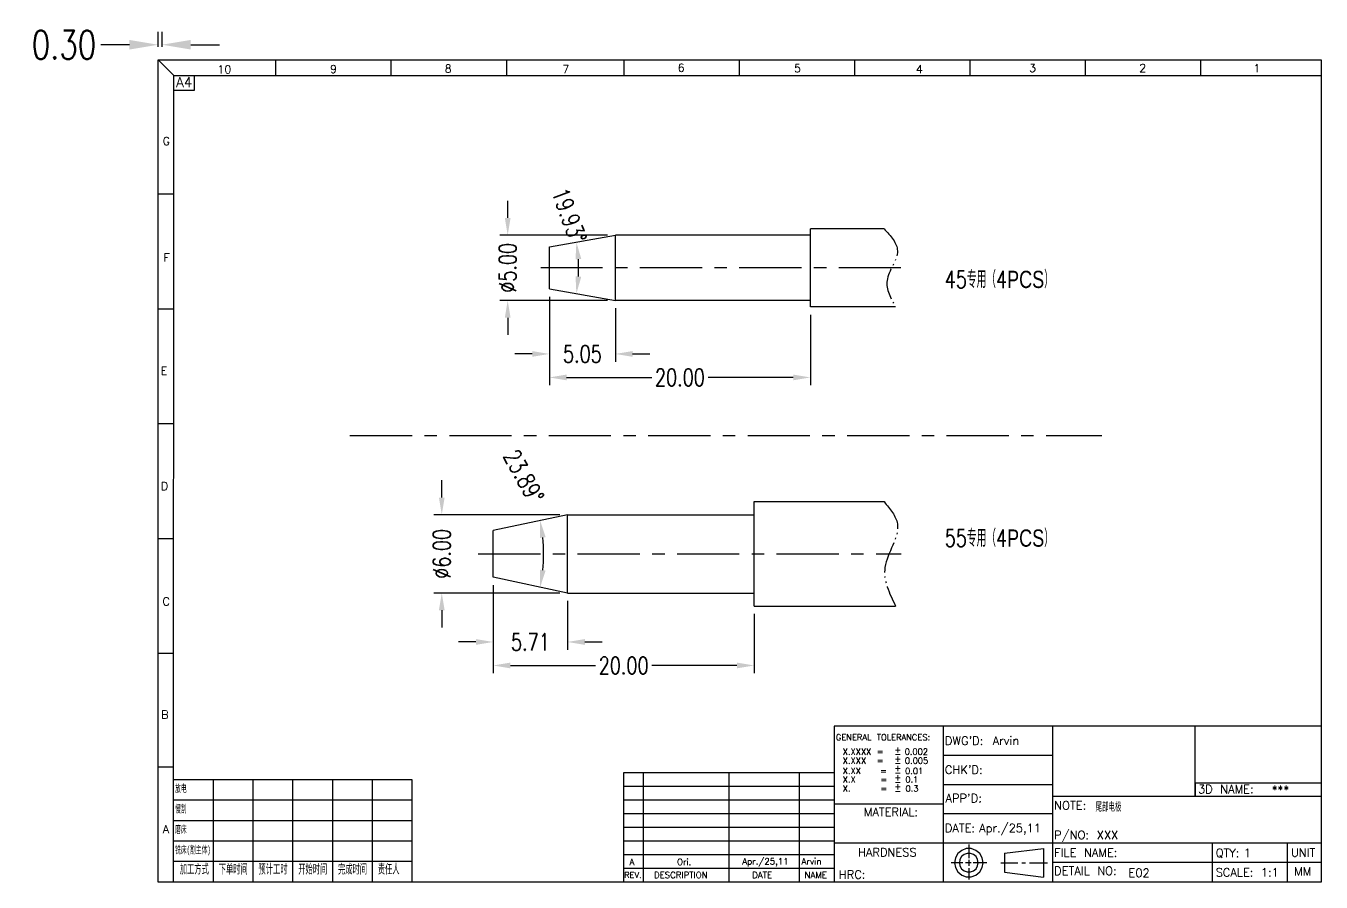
# Model space of a CAD drawing. Header units: millimetres. Extents: x -268 to 53, y -576 to 41.
# Drawn here: x -46.2 to 53, y -175.3 to -109.6 of the extents above; entities that cross this region are included whole.
import ezdxf

# ---------------------------------------------------------------- set-up
doc = ezdxf.new("R2010")
doc.units = ezdxf.units.MM
doc.header["$LTSCALE"] = 0.5
doc.linetypes.add('ACAD_ISO05W100', pattern=[33, 24, -3, 0, -3, 0, -3])
doc.linetypes.add('CENTER', pattern=[50.8, 31.75, -6.35, 6.35, -6.35])
doc.layers.add('a06', color=120, linetype='Continuous')
doc.layers.add('s15', color=183, linetype='Continuous')
doc.styles.add('dim', font='romans.shx', dxfattribs={"width": 0.75, "bigfont": 'gbcbig.shx'})
doc.styles.get("Standard").update_dxf_attribs({"font": 'txt.shx'})
doc.styles.add('txt', font='MingLiU.ttf', dxfattribs={"width": 0.55})
doc.dimstyles.new('1', dxfattribs={"dimtxt": 2.2, "dimasz": 2.2, "dimexe": 1, "dimexo": 1, "dimgap": 0.3, "dimtad": 0, "dimzin": 3, "dimdsep": 46, "dimtxsty": 'dim', "dimcen": 2, "dimclrd": 3, "dimclre": 3, "dimclrt": 7, "dimazin": 2, "dimtfac": 1, "dimtofl": 0, "dimtmove": 0, "dimatfit": 3, "dimfxl": 0, "dimtolj": 1, "dimtzin": 3, "dimarcsym": 0})

# ---------------------------------------------------------------- blocks, each defined once
blk = doc.blocks.new('*D111')
at = {"color": 3, "lineweight": -2}
for p, q in [((9449.869, -670.844), (9449.869, -669.676)), ((9450.169, -670.844), (9450.169, -669.676)), ((9447.669, -670.676), (9445.469, -670.676)), ((9452.369, -670.676), (9454.569, -670.676))]:
    blk.add_line(p, q, dxfattribs=at)
at = {"color": 3}
for points in [[(9447.669, -670.309), (9447.669, -671.042), (9449.869, -670.676)], [(9452.369, -670.309), (9452.369, -671.042), (9450.169, -670.676)]]:
    blk.add_solid(points, dxfattribs=at)
at = {"layer": 'Defpoints', "color": 0}
for p in [(9449.869, -670.676), (9449.869, -671.844), (9450.169, -671.844)]:
    blk.add_point(p, dxfattribs=at)
at = {"color": 7, "insert": (9442.655, -670.676), "char_height": 2.2, "attachment_point": 5, "style": 'dim'}
blk.add_mtext('\\A1;0.30', dxfattribs=at)
blk = doc.blocks.new('*D112')
at = {"layer": 'a06', "color": 3, "lineweight": -2}
for p, q in [((9476.65, -683.953), (9476.65, -682.633)), ((9484.3, -685.273), (9476.05, -685.273)), ((9484.3, -690.273), (9476.05, -690.273)), ((9476.65, -691.593), (9476.65, -692.913))]:
    blk.add_line(p, q, dxfattribs=at)
at = {"layer": 'a06', "color": 3}
for points in [[(9476.43, -683.953), (9476.87, -683.953), (9476.65, -685.273)], [(9476.43, -691.593), (9476.87, -691.593), (9476.65, -690.273)]]:
    blk.add_solid(points, dxfattribs=at)
at = {"layer": 'Defpoints', "color": 0}
for p in [(9484.9, -685.273), (9476.65, -690.273), (9484.9, -690.273)]:
    blk.add_point(p, dxfattribs=at)
at = {"layer": 'a06', "color": 7, "insert": (9476.65, -687.773), "char_height": 1.32, "attachment_point": 5, "rotation": 90, "style": 'dim'}
blk.add_mtext('\\A1;%%c5.00', dxfattribs=at)
blk = doc.blocks.new('*D113')
at = {"layer": 'a06', "color": 3, "lineweight": -2}
for p, q in [((9479.846, -689.985), (9479.846, -694.972)), ((9484.9, -690.873), (9484.9, -694.972)), ((9478.526, -694.372), (9477.206, -694.372)), ((9486.22, -694.372), (9487.54, -694.372))]:
    blk.add_line(p, q, dxfattribs=at)
at = {"layer": 'a06', "color": 3}
for points in [[(9478.526, -694.152), (9478.526, -694.592), (9479.846, -694.372)], [(9486.22, -694.152), (9486.22, -694.592), (9484.9, -694.372)]]:
    blk.add_solid(points, dxfattribs=at)
at = {"layer": 'Defpoints', "color": 0}
for p in [(9479.846, -689.385), (9484.9, -690.273), (9484.9, -694.372)]:
    blk.add_point(p, dxfattribs=at)
at = {"layer": 'a06', "color": 7, "insert": (9482.373, -694.372), "char_height": 1.32, "attachment_point": 5, "style": 'dim'}
blk.add_mtext('\\A1;5.05', dxfattribs=at)
blk = doc.blocks.new('*D114')
at = {"layer": 'a06', "color": 3, "lineweight": -2}
for p, q in [((9479.846, -689.985), (9479.846, -696.772)), ((9499.846, -691.373), (9499.846, -696.772)), ((9481.166, -696.172), (9487.686, -696.172)), ((9498.526, -696.172), (9492.006, -696.172))]:
    blk.add_line(p, q, dxfattribs=at)
at = {"layer": 'a06', "color": 3}
for points in [[(9481.166, -695.952), (9481.166, -696.392), (9479.846, -696.172)], [(9498.526, -695.952), (9498.526, -696.392), (9499.846, -696.172)]]:
    blk.add_solid(points, dxfattribs=at)
at = {"layer": 'Defpoints', "color": 0}
for p in [(9479.846, -689.385), (9499.846, -690.773), (9499.846, -696.172)]:
    blk.add_point(p, dxfattribs=at)
at = {"layer": 'a06', "color": 7, "insert": (9489.846, -696.172), "char_height": 1.32, "attachment_point": 5, "style": 'dim'}
blk.add_mtext('\\A1;20.00', dxfattribs=at)
blk = doc.blocks.new('*D115')
at = {"layer": 'a06', "color": 3, "lineweight": -2}
blk.add_arc((9470.669, -687.773), 11.417, 356.66431, 3.33569, dxfattribs=at)
at = {"layer": 'a06', "color": 3}
for points in [[(9481.848, -687.134), (9482.285, -687.083), (9481.914, -685.798)], [(9482.285, -688.463), (9481.848, -688.412), (9481.914, -689.749)]]:
    blk.add_solid(points, dxfattribs=at)
at = {"layer": 'Defpoints', "color": 0}
for p in [(9484.9, -685.273), (9479.846, -686.161), (9482.067, -688.435), (9479.846, -689.385), (9484.9, -690.273)]:
    blk.add_point(p, dxfattribs=at)
at = {"layer": 'a06', "color": 7, "insert": (9481.364, -683.777), "char_height": 1.32, "attachment_point": 5, "rotation": 290.48785, "style": 'dim'}
blk.add_mtext('\\A1;19.93°', dxfattribs=at)
blk = doc.blocks.new('*D116')
at = {"layer": 'a06', "color": 3, "lineweight": -2}
blk.add_arc((9467.061, -709.692), 12.345, 354.1857, 5.8143, dxfattribs=at)
at = {"layer": 'a06', "color": 3}
for points in [[(9479.125, -708.475), (9479.56, -708.407), (9479.138, -707.137)], [(9479.56, -710.976), (9479.125, -710.908), (9479.138, -712.246)]]:
    blk.add_solid(points, dxfattribs=at)
at = {"layer": 'Defpoints', "color": 0}
for p in [(9481.243, -706.692), (9475.534, -707.899), (9479.376, -710.549), (9475.534, -711.484), (9481.243, -712.692)]:
    blk.add_point(p, dxfattribs=at)
at = {"layer": 'a06', "color": 7, "insert": (9477.888, -703.762), "char_height": 1.32, "attachment_point": 5, "rotation": 298.70825, "style": 'dim'}
blk.add_mtext('\\A1;23.89°', dxfattribs=at)
blk = doc.blocks.new('*D117')
at = {"layer": 'a06', "color": 3, "lineweight": -2}
for p, q in [((9475.534, -712.084), (9475.534, -717.043)), ((9481.243, -713.292), (9481.243, -717.043)), ((9474.214, -716.443), (9472.894, -716.443)), ((9482.563, -716.443), (9483.883, -716.443))]:
    blk.add_line(p, q, dxfattribs=at)
at = {"layer": 'a06', "color": 3}
for points in [[(9474.214, -716.223), (9474.214, -716.663), (9475.534, -716.443)], [(9482.563, -716.223), (9482.563, -716.663), (9481.243, -716.443)]]:
    blk.add_solid(points, dxfattribs=at)
at = {"layer": 'Defpoints', "color": 0}
for p in [(9475.534, -711.484), (9481.243, -712.692), (9481.243, -716.443)]:
    blk.add_point(p, dxfattribs=at)
at = {"layer": 'a06', "color": 7, "insert": (9478.389, -716.443), "char_height": 1.32, "attachment_point": 5, "style": 'dim'}
blk.add_mtext('\\A1;5.71', dxfattribs=at)
blk = doc.blocks.new('*D118')
at = {"layer": 'a06', "color": 3, "lineweight": -2}
for p, q in [((9471.6, -705.372), (9471.6, -704.052)), ((9480.643, -706.692), (9471, -706.692)), ((9480.643, -712.692), (9471, -712.692)), ((9471.6, -714.012), (9471.6, -715.332))]:
    blk.add_line(p, q, dxfattribs=at)
at = {"layer": 'a06', "color": 3}
for points in [[(9471.38, -705.372), (9471.82, -705.372), (9471.6, -706.692)], [(9471.38, -714.012), (9471.82, -714.012), (9471.6, -712.692)]]:
    blk.add_solid(points, dxfattribs=at)
at = {"layer": 'Defpoints', "color": 0}
for p in [(9471.6, -706.692), (9481.243, -706.692), (9481.243, -712.692)]:
    blk.add_point(p, dxfattribs=at)
at = {"layer": 'a06', "color": 7, "insert": (9471.6, -709.692), "char_height": 1.32, "attachment_point": 5, "rotation": 90, "style": 'dim'}
blk.add_mtext('\\A1;%%c6.00', dxfattribs=at)
blk = doc.blocks.new('*D119')
at = {"layer": 'a06', "color": 3, "lineweight": -2}
for p, q in [((9475.534, -712.084), (9475.534, -718.843)), ((9495.534, -714.292), (9495.534, -718.843)), ((9476.854, -718.243), (9483.374, -718.243)), ((9494.214, -718.243), (9487.694, -718.243))]:
    blk.add_line(p, q, dxfattribs=at)
at = {"layer": 'a06', "color": 3}
for points in [[(9476.854, -718.023), (9476.854, -718.463), (9475.534, -718.243)], [(9494.214, -718.023), (9494.214, -718.463), (9495.534, -718.243)]]:
    blk.add_solid(points, dxfattribs=at)
at = {"layer": 'Defpoints', "color": 0}
for p in [(9475.534, -711.484), (9495.534, -713.692), (9495.534, -718.243)]:
    blk.add_point(p, dxfattribs=at)
at = {"layer": 'a06', "color": 7, "insert": (9485.534, -718.243), "char_height": 1.32, "attachment_point": 5, "style": 'dim'}
blk.add_mtext('\\A1;20.00', dxfattribs=at)

msp = doc.modelspace()

# ---------------------------------------------------------------- linework, layer by layer
at = {"color": 2, "linetype": 'Continuous'}
for p, q in [((-36.108, -112.251), (-34.904, -113.432)), ((-27.103, -112.251), (-27.103, -113.432)), ((-18.269, -112.251), (-18.269, -113.432)), ((-9.429, -112.251), (-9.429, -113.432)), ((-0.424, -112.251), (-0.424, -113.432)), ((8.415, -112.251), (8.415, -113.432)), ((17.251, -112.251), (17.251, -113.432)), ((26.085, -112.251), (26.085, -113.432)), ((34.925, -112.251), (34.925, -113.432)), ((43.76, -112.251), (43.76, -113.432)), ((-34.92, -175.25), (-34.904, -113.432)), ((-34.904, -113.432), (52.992, -113.432)), ((-33.312, -114.564), (-33.312, -113.432)), ((-34.904, -114.564), (-33.312, -114.564)), ((-34.92, -122.542), (-36.107, -122.542)), ((-34.92, -131.343), (-36.107, -131.343)), ((-34.92, -140.14), (-36.107, -140.14)), ((-34.92, -148.935), (-36.107, -148.935)), ((-34.92, -157.737), (-36.107, -157.737)), ((15.683, -163.305), (15.684, -175.251)), ((52.992, -163.305), (15.683, -163.305)), ((24.041, -163.305), (24.041, -175.251)), ((32.406, -163.305), (32.406, -175.251)), ((43.339, -168.681), (43.339, -163.305)), ((32.406, -165.545), (24.045, -165.545)), ((-34.92, -166.455), (-36.107, -166.455)), ((-34.92, -166.455), (-36.107, -166.455)), ((-31.873, -167.41), (-34.919, -167.41)), ((-16.638, -167.41), (-34.919, -167.41)), ((-31.873, -175.251), (-31.873, -167.41)), ((-28.826, -175.251), (-28.826, -167.411)), ((-25.779, -175.252), (-25.779, -167.411)), ((-22.732, -175.251), (-22.732, -167.411)), ((-19.685, -175.252), (-19.685, -167.41)), ((-16.638, -175.252), (-16.638, -167.41)), ((-0.442, -166.889), (-0.442, -175.251)), ((15.683, -166.889), (-0.442, -166.889)), ((1.051, -166.889), (1.051, -175.251)), ((7.621, -166.889), (7.621, -175.251)), ((12.996, -166.889), (12.996, -175.251)), ((43.339, -167.636), (52.992, -167.636)), ((43.339, -167.636), (43.339, -168.639)), ((15.683, -167.934), (-0.442, -167.934)), ((32.406, -167.785), (24.045, -167.785)), ((52.992, -168.681), (32.406, -168.681)), ((-16.638, -168.979), (-34.919, -168.979)), ((15.683, -168.979), (-0.442, -168.979)), ((24.045, -169.278), (15.683, -169.278)), ((-16.638, -170.546), (-34.919, -170.546)), ((15.683, -170.024), (-0.442, -170.024)), ((24.041, -170.03), (24.041, -172.223)), ((32.406, -170.024), (24.045, -170.024)), ((15.683, -171.07), (-0.442, -171.07)), ((-16.638, -172.114), (-34.919, -172.114)), ((-16.638, -172.114), (-34.919, -172.114)), ((15.683, -172.115), (-0.442, -172.115)), ((52.992, -172.264), (15.683, -172.264)), ((26, -172.375), (26, -173.41)), ((44.652, -172.264), (44.652, -175.25)), ((50.382, -172.264), (50.382, -175.251)), ((15.683, -173.16), (-0.442, -173.16)), ((24.975, -173.391), (24.91, -173.763)), ((25.164, -173.063), (24.975, -173.391)), ((25.455, -172.819), (25.164, -173.063)), ((25.321, -173.516), (25.278, -173.763)), ((25.447, -173.299), (25.321, -173.516)), ((25.638, -173.138), (25.447, -173.299)), ((25.81, -172.689), (25.455, -172.819)), ((25.875, -173.052), (25.638, -173.138)), ((26.189, -172.689), (25.81, -172.689)), ((26.126, -173.052), (25.875, -173.052)), ((26, -173.553), (26, -174.012)), ((26.361, -173.138), (26.126, -173.052)), ((26.545, -172.819), (26.189, -172.689)), ((26.553, -173.299), (26.361, -173.138)), ((26.835, -173.063), (26.545, -172.819)), ((26.679, -173.516), (26.553, -173.299)), ((26.722, -173.763), (26.679, -173.516)), ((27.025, -173.391), (26.835, -173.063)), ((27.09, -173.763), (27.025, -173.391)), ((28.747, -173.034), (31.721, -172.674)), ((28.747, -173.034), (28.747, -174.493)), ((31.721, -172.674), (31.721, -174.861)), ((-16.638, -173.683), (-34.919, -173.683)), ((15.684, -174.205), (-0.442, -174.205)), ((25.542, -173.763), (24.644, -173.763)), ((24.91, -173.763), (24.975, -174.136)), ((24.975, -174.136), (25.164, -174.465)), ((25.164, -174.465), (25.455, -174.708)), ((25.278, -173.763), (25.321, -174.011)), ((25.321, -174.011), (25.447, -174.228)), ((25.447, -174.228), (25.638, -174.388)), ((25.638, -174.388), (25.875, -174.475)), ((26.179, -173.763), (25.752, -173.763)), ((25.875, -174.475), (26.126, -174.475)), ((26, -174.185), (26, -175.063)), ((26.126, -174.475), (26.361, -174.388)), ((27.388, -173.763), (26.326, -173.763)), ((26.361, -174.388), (26.553, -174.228)), ((26.545, -174.708), (26.835, -174.465)), ((26.553, -174.228), (26.679, -174.011)), ((26.679, -174.011), (26.722, -173.763)), ((26.835, -174.465), (27.025, -174.136)), ((27.025, -174.136), (27.09, -173.763)), ((28.45, -173.763), (29.756, -173.763)), ((28.747, -174.493), (31.721, -174.861)), ((30.077, -173.763), (30.345, -173.763)), ((30.639, -173.763), (32.019, -173.763)), ((52.992, -173.757), (32.406, -173.757)), ((25.455, -174.708), (25.81, -174.837)), ((25.81, -174.837), (26.189, -174.837)), ((26.189, -174.837), (26.545, -174.708))]:
    msp.add_line(p, q, dxfattribs=at)
msp.add_lwpolyline([(52.992, -175.251), (-36.108, -175.251), (-36.108, -112.251), (52.992, -112.251)], close=True, dxfattribs=at)
at = {"layer": 'a06', "color": 1, "linetype": 'CENTER', "ltscale": 0.3}
msp.add_line((-21.417, -141.034), (36.184, -141.034), dxfattribs=at)
at = {"layer": 's15'}
for p, q in [((-6.131, -126.568), (-1.077, -125.68)), ((13.869, -125.68), (-1.077, -125.68)), ((-1.077, -130.68), (-1.077, -125.68)), ((13.869, -131.18), (13.869, -125.18)), ((19.508, -125.18), (13.869, -125.18)), ((-6.131, -129.792), (-6.131, -126.568)), ((-6.131, -129.792), (-1.077, -130.68)), ((13.869, -130.68), (-1.077, -130.68)), ((20.393, -131.18), (13.869, -131.18)), ((9.557, -154.098), (9.557, -146.098)), ((9.557, -146.098), (19.508, -146.098)), ((-4.733, -147.098), (-10.443, -148.306)), ((-4.733, -147.098), (9.557, -147.098)), ((-4.733, -153.098), (-4.733, -147.098)), ((-10.443, -151.891), (-10.443, -148.306)), ((-4.733, -153.098), (-10.443, -151.891)), ((-4.733, -153.098), (9.557, -153.098)), ((9.557, -154.098), (20.393, -154.098))]:
    msp.add_line(p, q, dxfattribs=at)
at = {"layer": 's15', "color": 1, "linetype": 'CENTER', "ltscale": 0.3}
for p, q in [((20.802, -128.18), (-6.791, -128.18)), ((-11.587, -150.098), (20.809, -150.098))]:
    msp.add_line(p, q, dxfattribs=at)
at = {"layer": 's15', "color": 8, "linetype": 'ACAD_ISO05W100', "ltscale": 0.2}
for points in [[(19.508, -125.18), (20.532, -126.878), (19.735, -129.158), (20.393, -131.18)], [(19.508, -146.098), (20.532, -147.796), (19.58, -151.137), (20.393, -154.098)]]:
    msp.add_spline(points, degree=3, dxfattribs=at)

# ---------------------------------------------------------------- texts
at = {"color": 6}
for s, height, p in [('10', 0.6131, (-31.563, -113.279)), ('9', 0.613, (-22.929, -113.25)), ('8', 0.613, (-14.142, -113.22)), ('7', 0.613, (-5.142, -113.267)), ('6', 0.613, (3.707, -113.15)), ('5', 0.613, (12.62, -113.197)), ('4', 0.613, (21.951, -113.267)), ('3', 0.613, (30.627, -113.174)), ('2', 0.613, (39.062, -113.174)), ('1', 0.613, (47.799, -113.197)), ('A4', 0.7569, (-34.727, -114.336)), ('G', 0.613, (-35.76, -118.772)), ('G', 0.613, (-35.76, -118.772)), ('F', 0.613, (-35.695, -127.697)), ('E', 0.613, (-35.908, -136.369)), ('D', 0.613, (-35.894, -145.21)), ('C', 0.613, (-35.768, -154.053)), ('B', 0.613, (-35.873, -162.721)), ('B', 0.613, (-35.873, -162.721)), ('A', 0.613, (-35.744, -171.51)), ('A', 0.613, (-35.744, -171.51))]:
    msp.add_text(s, height=height, dxfattribs=at).set_placement(p)
at = {"color": 4}
for s, height, p in [('GENERAL TOLERANCES:', 0.46395, (15.819, -164.387)), ("DWG'D:", 0.6422, (24.169, -164.736)), ('X.XXXX =   0.002', 0.46395, (16.348, -165.486)), ('+', 0.464, (20.299, -165.331)), ('-', 0.464, (20.299, -165.678)), ('+', 0.464, (20.299, -166.023)), ('X.XXX  =   0.005', 0.46395, (16.348, -166.179)), ('X.XX   =   0.01', 0.46395, (16.348, -166.965)), ('-', 0.464, (20.299, -166.37)), ('+', 0.464, (20.299, -166.751)), ("CHK'D:", 0.6422, (24.169, -166.961)), ('X.X    =   0.1', 0.46395, (16.348, -167.622)), ('-', 0.464, (20.299, -167.097)), ('+', 0.464, (20.299, -167.46)), ('-', 0.464, (20.299, -167.806)), ('X.     =   0.3', 0.46395, (16.348, -168.314)), ('+', 0.464, (20.299, -168.155)), ('-', 0.464, (20.299, -168.501)), ("APP'D:", 0.6422, (24.219, -169.14)), ('3D NAME:', 0.6422, (43.563, -168.45)), ('MATERIAL:', 0.6422, (17.96, -170.192)), ('NOTE:', 0.6422, (32.544, -169.696)), ('DATE:', 0.6422, (24.169, -171.43)), ('P/NO:', 0.6422, (32.544, -171.959)), ('HARDNESS', 0.6422, (17.514, -173.287)), ('FILE NAME:', 0.6422, (32.544, -173.31)), ('QTY:', 0.6422, (44.913, -173.334)), ('UNIT', 0.6422, (50.681, -173.307)), ('REV.', 0.4575, (-0.395, -174.937)), ('DESCRIPTION', 0.48161, (1.88, -174.947)), ('DATE', 0.4816, (9.407, -174.947)), ('NAME', 0.4816, (13.415, -174.947)), ('HRC:', 0.6422, (16.045, -174.993)), ('DETAIL NO:', 0.6422, (32.544, -174.708)), ('SCALE: 1:1', 0.6422, (44.913, -174.828)), ('MM', 0.6422, (50.931, -174.755))]:
    msp.add_text(s, height=height, dxfattribs=at).set_placement(p)
at = {"color": 3}
for s, height, p in [('Arvin', 0.6422, (27.828, -164.736)), ('***', 0.6422, (49.218, -168.491)), ('Apr./25,11', 0.6422, (26.795, -171.43)), ('A', 0.482, (0.011, -173.942)), ('Ori.', 0.4816, (3.645, -173.942)), ('Apr./25,11', 0.4816, (8.645, -173.905)), ('Arvin', 0.4816, (13.185, -173.905)), ('1', 0.642, (47.072, -173.334)), ('E02', 0.6422, (38.239, -174.864))]:
    msp.add_text(s, height=height, dxfattribs=at).set_placement(p)
at = {"color": 3, "style": 'txt', "width": 0.55}
msp.add_text('尾部电极', height=0.6422, dxfattribs=at).set_placement((35.715, -169.784))
at = {"color": 3, "attachment_point": 1, "style": 'txt'}
for s, insert, char_height, width in [('放电', (-34.813, -167.78), 0.5779, 3.93431), ('慢割', (-34.813, -169.348), 0.5779, 3.93431), ('磨床', (-34.813, -170.916), 0.5779, 3.93431), ('铣床(割主体)', (-34.813, -172.484), 0.5779, 3.93431), ('加工方式', (-34.447, -173.876), 0.7224, 2.27047), ('下单时间', (-31.466, -173.876), 0.7224, 2.27047), ('预计工时', (-28.419, -173.876), 0.7224, 2.27047), ('开始时间', (-25.372, -173.876), 0.7224, 2.27047), ('完成时间', (-22.325, -173.876), 0.7224, 2.27047), ('责任人', (-19.279, -173.876), 0.7224, 2.27047)]:
    msp.add_mtext(s, dxfattribs=dict(at, insert=insert, char_height=char_height, width=width))
at = {"color": 3, "insert": (35.808, -171.316), "char_height": 0.6422, "width": 24.67698, "attachment_point": 1}
msp.add_mtext('XXX', dxfattribs=at)
at = {"layer": 'a06', "color": 7, "char_height": 1.32, "attachment_point": 5, "style": 'dim'}
for s, insert in [('45专用（4{\\fArial|b0|i0|c0|p32;PCS}）', (28.341, -129.077)), ('55专用（4{\\fArial|b0|i0|c0|p32;PCS}）', (28.341, -148.902))]:
    msp.add_mtext(s, dxfattribs=dict(at, insert=insert))

# ---------------------------------------------------------------- dimensions: what is measured, and where the dimension line sits
dim = msp.add_linear_dim(base=(-36.108, -111.082), p1=(-35.808, -112.251), p2=(-36.108, -112.251), dimstyle='1', override={"dimdec": 2})
dim.commit()
dim.dimension.update_dxf_attribs({"geometry": '*D111', "text_midpoint": (-43.322, -111.082), "insert": (-9485.977, 559.593)})
at = {"layer": 'a06'}
for base, line1, line2, picture, middle, set_off in [((-3.91, -128.842), ((-6.131, -126.568), (-1.077, -125.68)), ((-6.131, -129.792), (-1.077, -130.68)), '*D115', (-4.613, -124.184), (-9485.977, 559.593)), ((-6.6007, -150.9556), ((-4.7334, -147.0985), (-10.4425, -148.3061)), ((-4.7334, -153.0985), (-10.4425, -151.8908)), '*D116', (-8.0884, -144.1686), (-9485.9767, 559.5931))]:
    dim = msp.add_angular_dim_2l(base=base, line1=line1, line2=line2, dimstyle='1', override={"dimscale": 0.6, "dimcen": 0.5}, dxfattribs=at)
    dim.commit()
    dim.dimension.update_dxf_attribs({"geometry": picture, "text_midpoint": middle, "dimtype": 130, "insert": set_off})
for base, p1, p2, picture, middle in [((-9.327, -130.68), (-1.077, -125.68), (-1.077, -130.68), '*D112', (-9.327, -128.18)), ((-14.377, -147.098), (-4.733, -153.098), (-4.733, -147.098), '*D118', (-14.377, -150.098))]:
    dim = msp.add_linear_dim(base=base, p1=p1, p2=p2, angle=90, text='%%c<>', dimstyle='1', override={"dimscale": 0.6, "dimcen": 0.5}, dxfattribs=at)
    dim.commit()
    dim.dimension.update_dxf_attribs({"geometry": picture, "text_midpoint": middle, "insert": (-9485.977, 559.593)})
for base, p1, p2, picture, middle in [((-1.077, -134.779), (-6.131, -129.792), (-1.077, -130.68), '*D113', (-3.604, -134.779)), ((13.869, -136.579), (-6.131, -129.792), (13.869, -131.18), '*D114', (3.869, -136.579)), ((-4.733, -156.85), (-10.443, -151.891), (-4.733, -153.098), '*D117', (-7.588, -156.85)), ((9.557, -158.65), (-10.443, -151.891), (9.557, -154.098), '*D119', (-0.443, -158.65))]:
    dim = msp.add_linear_dim(base=base, p1=p1, p2=p2, dimstyle='1', override={"dimscale": 0.6, "dimcen": 0.5}, dxfattribs=at)
    dim.commit()
    dim.dimension.update_dxf_attribs({"geometry": picture, "text_midpoint": middle, "insert": (-9485.977, 559.593)})

doc.saveas('drawing.dxf')
